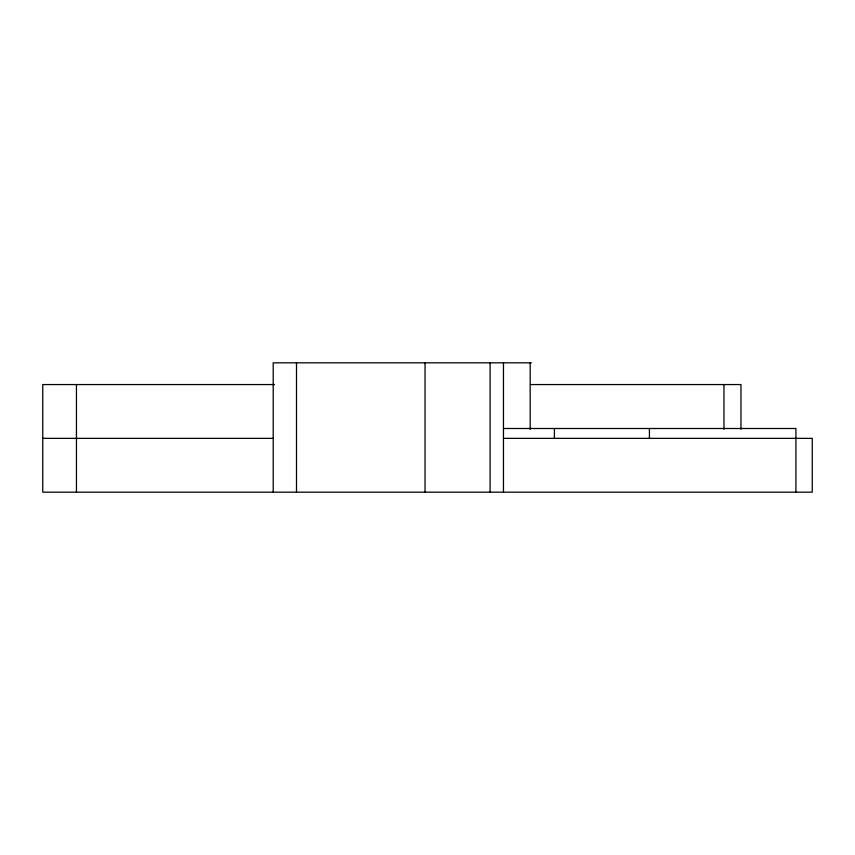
<?xml version="1.0" encoding="UTF-8"?>
<svg xmlns="http://www.w3.org/2000/svg" width="855" height="855" viewBox="0 0 855 855"><rect width="100%" height="100%" fill="white"/><g stroke="black" fill="none" stroke-linecap="round" stroke-linejoin="round"><path stroke-width="1.28" d="M531.393 362.83L273.205 362.83L273.205 492.17M274.519 384.558L42.75 384.558L42.75 492.17L812.25 492.17L812.25 438.359L503.467 438.359M530.966 384.558L740.975 384.558L740.975 429.274M503.467 428.494L795.92 428.494L795.92 492.17M42.75 438.359L273.536 438.359M723.961 384.558L723.961 429.274M649.426 428.494L649.426 438.359M554.403 428.494L554.403 438.359M530.175 362.83L530.175 429.392M503.467 362.83L503.467 492.17M490.107 362.83L490.107 492.17M425.042 362.83L425.042 492.17M296.503 362.83L296.503 492.17M76.448 384.558L76.448 492.17"/></g></svg>
